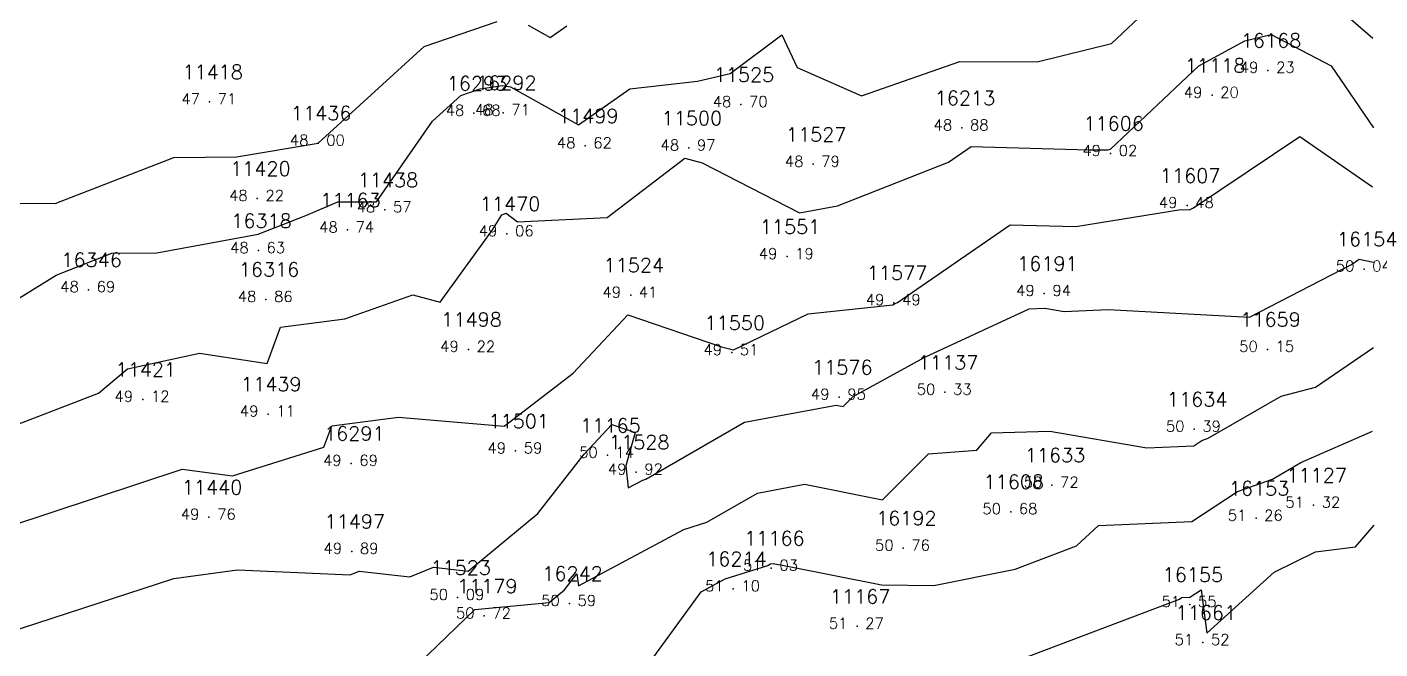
# Model space of a CAD drawing. Header units: millimetres. Extents: x 1412565 to 1412813, y 4931476 to 4931699.
# Drawn here: x 1412602.17 to 1412627.09, y 4931632.05 to 4931643.51 of the extents above; entities that cross this region are included whole.
import ezdxf
from ezdxf.enums import TextEntityAlignment as Align

# ---------------------------------------------------------------- set-up
doc = ezdxf.new("R2010")
doc.units = ezdxf.units.MM
for name, color, linetype in [('CIVIL', 50, 'Continuous'), ('CIVIL-DRAW', 80, 'Continuous'), ('CIVIL-NONAME', 130, 'Continuous'), ('CIVIL-TEXT', 240, 'Continuous'), ('CIVIL-Z', 50, 'Continuous'), ('Tcontours0', 7, 'Continuous'), ('Tcontours1', 7, 'Continuous'), ('Tcontours2', 7, 'Continuous')]:
    doc.layers.add(name, color=color, linetype=linetype)
doc.styles.add('CIVILCADMAIN', font='TXT.SHX')
doc.styles.get("Standard").update_dxf_attribs({"font": 'arial.ttf'})

# ---------------------------------------------------------------- blocks, each defined once
blk = doc.blocks.new('CIVIL-ZZ')
at = {"layer": 'CIVIL-DRAW'}
blk.add_point((0, 0), dxfattribs=at)
at = {"layer": 'CIVIL-NONAME'}
blk.add_attdef('NAME', text='', height=1.8, dxfattribs=at).set_placement((0, 2.1), align=Align.CENTER)
at = {"layer": 'CIVIL-TEXT', "flags": 8}
blk.add_attdef('TEXT', text='', height=2, dxfattribs=at).set_placement((0.2, -3.3), align=Align.CENTER)
at = {"layer": 'CIVIL-Z'}
blk.add_attdef('Z1', text='', height=1.6, dxfattribs=at).set_placement((-0.75, -0.225), align=Align.RIGHT)
blk.add_attdef('Z2', (0.75, -0.225), '', height=1.6, dxfattribs=at)

msp = doc.modelspace()

# ---------------------------------------------------------------- linework, layer by layer
at = {"layer": 'Tcontours0', "elevation": 50}
msp.add_lwpolyline([(1412601.232, 4931632.162), (1412604.873, 4931633.35), (1412606.048, 4931633.507), (1412608.124, 4931633.416), (1412608.286, 4931633.486), (1412609.223, 4931633.382), (1412609.659, 4931633.556), (1412610.293, 4931633.486), (1412611.576, 4931634.548), (1412612.43, 4931635.64), (1412612.942, 4931636.186), (1412613.369, 4931636.04), (1412613.197, 4931635.423), (1412613.243, 4931635.021), (1412613.511, 4931635.164), (1412613.569, 4931635.182), (1412615.385, 4931636.23), (1412617.072, 4931636.544), (1412617.203, 4931636.518), (1412617.387, 4931636.702), (1412618.711, 4931637.428), (1412620.628, 4931638.32), (1412620.921, 4931638.328), (1412621.278, 4931638.267), (1412622.084, 4931638.306), (1412624.689, 4931638.163), (1412626.567, 4931639.134), (1412626.713, 4931639.231), (1412626.973, 4931639.175)], dxfattribs=at)
at = {"layer": 'Tcontours1'}
for points, elevation in [([(1412589.049, 4931636.366), (1412590.897, 4931636.612), (1412591.125, 4931637.47), (1412591.77, 4931638.49), (1412593.902, 4931638.784), (1412594.401, 4931639.026), (1412595.23, 4931639.943), (1412597.175, 4931640.308), (1412599.414, 4931640.732), (1412601.264, 4931640.267), (1412602.687, 4931640.256), (1412604.87, 4931641.106), (1412606.03, 4931641.118), (1412607.53, 4931641.37), (1412609.483, 4931643.148), (1412610.83, 4931643.607)], 48), ([(1412599.782, 4931635.339), (1412603.485, 4931636.763), (1412604.021, 4931637.214), (1412605.348, 4931637.499), (1412606.592, 4931637.308), (1412606.835, 4931637.981), (1412608.021, 4931638.132), (1412609.278, 4931638.578), (1412609.779, 4931638.44), (1412610.734, 4931639.754), (1412610.914, 4931640.051), (1412610.998, 4931640.082), (1412611.206, 4931639.921), (1412612.854, 4931639.997), (1412614.287, 4931641.095), (1412614.607, 4931641.007), (1412616.398, 4931640.087), (1412617.097, 4931640.215), (1412619.144, 4931641.017), (1412619.562, 4931641.305), (1412621.739, 4931641.247), (1412622.078, 4931641.245), (1412622.131, 4931641.258), (1412623.757, 4931642.793), (1412624.602, 4931643.253), (1412625.092, 4931643.371), (1412626.195, 4931642.793), (1412626.972, 4931641.651)], 49), ([(1412611.403, 4931643.544), (1412611.808, 4931643.317), (1412612.115, 4931643.533)], 48), ([(1412613.57, 4931631.705), (1412614.588, 4931633.107), (1412615.028, 4931633.342), (1412615.813, 4931633.588), (1412615.866, 4931633.618), (1412615.915, 4931633.627), (1412616.15, 4931633.581), (1412617.91, 4931633.232), (1412618.876, 4931633.22), (1412620.371, 4931633.524), (1412621.504, 4931633.951), (1412621.907, 4931634.328), (1412623.628, 4931634.401), (1412624.469, 4931634.95), (1412625.113, 4931635.182), (1412625.638, 4931635.485), (1412626.958, 4931636.062)], 51)]:
    msp.add_lwpolyline(points, dxfattribs=dict(at, elevation=elevation))
at = {"layer": 'Tcontours2'}
for points, elevation in [([(1412625.228, 4931644.807), (1412626.96, 4931643.306)], 48.5), ([(1412600.49, 4931637.57), (1412602.703, 4931638.94), (1412603.732, 4931639.341), (1412604.557, 4931639.349), (1412606.424, 4931639.694), (1412607.304, 4931640.038), (1412607.895, 4931640.289), (1412608.609, 4931640.291), (1412609.64, 4931641.774), (1412610.157, 4931642.245), (1412610.514, 4931642.367), (1412610.93, 4931642.429), (1412611.077, 4931642.407), (1412612.326, 4931641.707), (1412613.272, 4931642.371), (1412614.52, 4931642.508), (1412615.125, 4931642.655), (1412616.072, 4931643.366), (1412616.354, 4931642.763), (1412617.544, 4931642.238), (1412619.354, 4931642.874), (1412620.78, 4931642.864), (1412622.15, 4931643.205), (1412623.151, 4931644.149)], 48.5), ([(1412601.026, 4931634.041), (1412605.024, 4931635.362), (1412605.956, 4931635.24), (1412607.639, 4931635.768), (1412607.781, 4931636.161), (1412609.013, 4931636.319), (1412610.958, 4931636.155), (1412612.23, 4931637.135), (1412613.237, 4931638.206), (1412614.964, 4931637.616), (1412615.182, 4931637.565), (1412616.562, 4931638.224), (1412618.118, 4931638.392), (1412618.151, 4931638.41), (1412618.202, 4931638.434), (1412620.279, 4931639.866), (1412621.493, 4931639.834), (1412623.426, 4931640.15), (1412623.584, 4931640.141), (1412623.656, 4931640.178), (1412625.62, 4931641.49), (1412626.956, 4931640.563)], 49.5), ([(1412609.381, 4931631.777), (1412610.419, 4931632.779), (1412611.789, 4931632.91), (1412612.071, 4931633.143), (1412612.3, 4931633.436), (1412612.325, 4931633.215), (1412614.27, 4931634.253), (1412614.691, 4931634.385), (1412615.625, 4931634.924), (1412616.493, 4931635.086), (1412617.931, 4931634.802), (1412618.776, 4931635.645), (1412619.668, 4931635.711), (1412619.939, 4931636.035), (1412621.011, 4931636.066), (1412622.797, 4931635.757), (1412623.662, 4931635.794), (1412623.814, 4931635.893), (1412623.93, 4931635.934), (1412625.274, 4931636.711), (1412625.905, 4931636.873), (1412626.974, 4931637.605)], 50.5), ([(1412620.497, 4931631.873), (1412623.4, 4931632.968), (1412623.437, 4931633.003), (1412623.593, 4931633.009), (1412623.8, 4931633.144), (1412623.905, 4931632.346), (1412625.147, 4931633.464), (1412625.906, 4931633.844), (1412626.646, 4931633.932), (1412626.989, 4931634.33)], 51.5)]:
    msp.add_lwpolyline(points, dxfattribs=dict(at, elevation=elevation))

# ---------------------------------------------------------------- block references
at = {"layer": 'CIVIL'}
ref = msp.add_blockref('CIVIL-ZZ', (1412625.03, 4931642.71, 49.23), dxfattribs=dict(at, xscale=0.2, yscale=0.2))
ref.add_attrib('Z2', '23', (1412625.18, 4931642.665), dxfattribs={"layer": 'CIVIL-Z', "height": 0.2, "style": 'CIVILCADMAIN'})
ref.add_attrib('Z1', '49', (1412624.51, 4931642.665), dxfattribs={"layer": 'CIVIL-Z', "height": 0.2, "style": 'CIVILCADMAIN'})
ref.add_attrib('NAME', '16168', (1412624.53, 4931643.13), dxfattribs={"layer": 'CIVIL-NONAME', "height": 0.26, "style": 'CIVILCADMAIN'})
ref = msp.add_blockref('CIVIL-ZZ', (1412624, 4931642.25, 49.2), dxfattribs=dict(at, xscale=0.2, yscale=0.2))
ref.add_attrib('Z2', '20', (1412624.15, 4931642.205), dxfattribs={"layer": 'CIVIL-Z', "height": 0.2, "style": 'CIVILCADMAIN'})
ref.add_attrib('Z1', '49', (1412623.48, 4931642.205), dxfattribs={"layer": 'CIVIL-Z', "height": 0.2, "style": 'CIVILCADMAIN'})
ref.add_attrib('NAME', '11118', (1412623.5, 4931642.67), dxfattribs={"layer": 'CIVIL-NONAME', "height": 0.26, "style": 'CIVILCADMAIN'})
ref = msp.add_blockref('CIVIL-ZZ', (1412605.53, 4931642.13, 47.71), dxfattribs=dict(at, xscale=0.2, yscale=0.2))
ref.add_attrib('Z2', '71', (1412605.68, 4931642.085), dxfattribs={"layer": 'CIVIL-Z', "height": 0.2, "style": 'CIVILCADMAIN'})
ref.add_attrib('Z1', '47', (1412605.01, 4931642.085), dxfattribs={"layer": 'CIVIL-Z', "height": 0.2, "style": 'CIVILCADMAIN'})
ref.add_attrib('NAME', '11418', (1412605.03, 4931642.55), dxfattribs={"layer": 'CIVIL-NONAME', "height": 0.26, "style": 'CIVILCADMAIN'})
ref = msp.add_blockref('CIVIL-ZZ', (1412610.4, 4931641.92, 48.68), dxfattribs=dict(at, xscale=0.2, yscale=0.2))
ref.add_attrib('Z2', '68', (1412610.55, 4931641.875), dxfattribs={"layer": 'CIVIL-Z', "height": 0.2, "style": 'CIVILCADMAIN'})
ref.add_attrib('Z1', '48', (1412609.88, 4931641.875), dxfattribs={"layer": 'CIVIL-Z', "height": 0.2, "style": 'CIVILCADMAIN'})
ref.add_attrib('NAME', '16293', (1412609.9, 4931642.34), dxfattribs={"layer": 'CIVIL-NONAME', "height": 0.26, "style": 'CIVILCADMAIN'})
ref = msp.add_blockref('CIVIL-ZZ', (1412610.94, 4931641.93, 48.71), dxfattribs=dict(at, xscale=0.2, yscale=0.2))
ref.add_attrib('Z2', '71', (1412611.09, 4931641.885), dxfattribs={"layer": 'CIVIL-Z', "height": 0.2, "style": 'CIVILCADMAIN'})
ref.add_attrib('Z1', '48', (1412610.42, 4931641.885), dxfattribs={"layer": 'CIVIL-Z', "height": 0.2, "style": 'CIVILCADMAIN'})
ref.add_attrib('NAME', '16292', (1412610.44, 4931642.35), dxfattribs={"layer": 'CIVIL-NONAME', "height": 0.26, "style": 'CIVILCADMAIN'})
ref = msp.add_blockref('CIVIL-ZZ', (1412615.32, 4931642.08, 48.7), dxfattribs=dict(at, xscale=0.2, yscale=0.2))
ref.add_attrib('Z2', '70', (1412615.47, 4931642.035), dxfattribs={"layer": 'CIVIL-Z', "height": 0.2, "style": 'CIVILCADMAIN'})
ref.add_attrib('Z1', '48', (1412614.8, 4931642.035), dxfattribs={"layer": 'CIVIL-Z', "height": 0.2, "style": 'CIVILCADMAIN'})
ref.add_attrib('NAME', '11525', (1412614.82, 4931642.5), dxfattribs={"layer": 'CIVIL-NONAME', "height": 0.26, "style": 'CIVILCADMAIN'})
ref = msp.add_blockref('CIVIL-ZZ', (1412619.39, 4931641.65, 48.88), dxfattribs=dict(at, xscale=0.2, yscale=0.2))
ref.add_attrib('Z2', '88', (1412619.54, 4931641.605), dxfattribs={"layer": 'CIVIL-Z', "height": 0.2, "style": 'CIVILCADMAIN'})
ref.add_attrib('Z1', '48', (1412618.87, 4931641.605), dxfattribs={"layer": 'CIVIL-Z', "height": 0.2, "style": 'CIVILCADMAIN'})
ref.add_attrib('NAME', '16213', (1412618.89, 4931642.07), dxfattribs={"layer": 'CIVIL-NONAME', "height": 0.26, "style": 'CIVILCADMAIN'})
ref = msp.add_blockref('CIVIL-ZZ', (1412607.53, 4931641.37, 48), dxfattribs=dict(at, xscale=0.2, yscale=0.2))
ref.add_attrib('Z2', '00', (1412607.68, 4931641.325), dxfattribs={"layer": 'CIVIL-Z', "height": 0.2, "style": 'CIVILCADMAIN'})
ref.add_attrib('Z1', '48', (1412607.01, 4931641.325), dxfattribs={"layer": 'CIVIL-Z', "height": 0.2, "style": 'CIVILCADMAIN'})
ref.add_attrib('NAME', '11436', (1412607.03, 4931641.79), dxfattribs={"layer": 'CIVIL-NONAME', "height": 0.26, "style": 'CIVILCADMAIN'})
ref = msp.add_blockref('CIVIL-ZZ', (1412612.45, 4931641.32, 48.62), dxfattribs=dict(at, xscale=0.2, yscale=0.2))
ref.add_attrib('Z2', '62', (1412612.6, 4931641.275), dxfattribs={"layer": 'CIVIL-Z', "height": 0.2, "style": 'CIVILCADMAIN'})
ref.add_attrib('Z1', '48', (1412611.93, 4931641.275), dxfattribs={"layer": 'CIVIL-Z', "height": 0.2, "style": 'CIVILCADMAIN'})
ref.add_attrib('NAME', '11499', (1412611.95, 4931641.74), dxfattribs={"layer": 'CIVIL-NONAME', "height": 0.26, "style": 'CIVILCADMAIN'})
ref = msp.add_blockref('CIVIL-ZZ', (1412614.36, 4931641.28, 48.97), dxfattribs=dict(at, xscale=0.2, yscale=0.2))
ref.add_attrib('Z2', '97', (1412614.51, 4931641.235), dxfattribs={"layer": 'CIVIL-Z', "height": 0.2, "style": 'CIVILCADMAIN'})
ref.add_attrib('Z1', '48', (1412613.84, 4931641.235), dxfattribs={"layer": 'CIVIL-Z', "height": 0.2, "style": 'CIVILCADMAIN'})
ref.add_attrib('NAME', '11500', (1412613.86, 4931641.7), dxfattribs={"layer": 'CIVIL-NONAME', "height": 0.26, "style": 'CIVILCADMAIN'})
ref = msp.add_blockref('CIVIL-ZZ', (1412622.13, 4931641.18, 49.02), dxfattribs=dict(at, xscale=0.2, yscale=0.2))
ref.add_attrib('Z2', '02', (1412622.28, 4931641.135), dxfattribs={"layer": 'CIVIL-Z', "height": 0.2, "style": 'CIVILCADMAIN'})
ref.add_attrib('Z1', '49', (1412621.61, 4931641.135), dxfattribs={"layer": 'CIVIL-Z', "height": 0.2, "style": 'CIVILCADMAIN'})
ref.add_attrib('NAME', '11606', (1412621.63, 4931641.6), dxfattribs={"layer": 'CIVIL-NONAME', "height": 0.26, "style": 'CIVILCADMAIN'})
ref = msp.add_blockref('CIVIL-ZZ', (1412616.65, 4931640.98, 48.79), dxfattribs=dict(at, xscale=0.2, yscale=0.2))
ref.add_attrib('Z2', '79', (1412616.8, 4931640.935), dxfattribs={"layer": 'CIVIL-Z', "height": 0.2, "style": 'CIVILCADMAIN'})
ref.add_attrib('Z1', '48', (1412616.13, 4931640.935), dxfattribs={"layer": 'CIVIL-Z', "height": 0.2, "style": 'CIVILCADMAIN'})
ref.add_attrib('NAME', '11527', (1412616.15, 4931641.4), dxfattribs={"layer": 'CIVIL-NONAME', "height": 0.26, "style": 'CIVILCADMAIN'})
ref = msp.add_blockref('CIVIL-ZZ', (1412606.41, 4931640.35, 48.22), dxfattribs=dict(at, xscale=0.2, yscale=0.2))
ref.add_attrib('Z2', '22', (1412606.56, 4931640.305), dxfattribs={"layer": 'CIVIL-Z', "height": 0.2, "style": 'CIVILCADMAIN'})
ref.add_attrib('Z1', '48', (1412605.89, 4931640.305), dxfattribs={"layer": 'CIVIL-Z', "height": 0.2, "style": 'CIVILCADMAIN'})
ref.add_attrib('NAME', '11420', (1412605.91, 4931640.77), dxfattribs={"layer": 'CIVIL-NONAME', "height": 0.26, "style": 'CIVILCADMAIN'})
ref = msp.add_blockref('CIVIL-ZZ', (1412623.54, 4931640.22, 49.48), dxfattribs=dict(at, xscale=0.2, yscale=0.2))
ref.add_attrib('Z2', '48', (1412623.69, 4931640.175), dxfattribs={"layer": 'CIVIL-Z', "height": 0.2, "style": 'CIVILCADMAIN'})
ref.add_attrib('Z1', '49', (1412623.02, 4931640.175), dxfattribs={"layer": 'CIVIL-Z', "height": 0.2, "style": 'CIVILCADMAIN'})
ref.add_attrib('NAME', '11607', (1412623.04, 4931640.64), dxfattribs={"layer": 'CIVIL-NONAME', "height": 0.26, "style": 'CIVILCADMAIN'})
ref = msp.add_blockref('CIVIL-ZZ', (1412608.76, 4931640.14, 48.57), dxfattribs=dict(at, xscale=0.2, yscale=0.2))
ref.add_attrib('Z2', '57', (1412608.91, 4931640.095), dxfattribs={"layer": 'CIVIL-Z', "height": 0.2, "style": 'CIVILCADMAIN'})
ref.add_attrib('Z1', '48', (1412608.24, 4931640.095), dxfattribs={"layer": 'CIVIL-Z', "height": 0.2, "style": 'CIVILCADMAIN'})
ref.add_attrib('NAME', '11438', (1412608.26, 4931640.56), dxfattribs={"layer": 'CIVIL-NONAME', "height": 0.26, "style": 'CIVILCADMAIN'})
ref = msp.add_blockref('CIVIL-ZZ', (1412608.07, 4931639.77, 48.74), dxfattribs=dict(at, xscale=0.2, yscale=0.2))
ref.add_attrib('Z2', '74', (1412608.22, 4931639.725), dxfattribs={"layer": 'CIVIL-Z', "height": 0.2, "style": 'CIVILCADMAIN'})
ref.add_attrib('Z1', '48', (1412607.55, 4931639.725), dxfattribs={"layer": 'CIVIL-Z', "height": 0.2, "style": 'CIVILCADMAIN'})
ref.add_attrib('NAME', '11163', (1412607.57, 4931640.19), dxfattribs={"layer": 'CIVIL-NONAME', "height": 0.26, "style": 'CIVILCADMAIN'})
ref = msp.add_blockref('CIVIL-ZZ', (1412611.01, 4931639.7, 49.06), dxfattribs=dict(at, xscale=0.2, yscale=0.2))
ref.add_attrib('Z2', '06', (1412611.16, 4931639.655), dxfattribs={"layer": 'CIVIL-Z', "height": 0.2, "style": 'CIVILCADMAIN'})
ref.add_attrib('Z1', '49', (1412610.49, 4931639.655), dxfattribs={"layer": 'CIVIL-Z', "height": 0.2, "style": 'CIVILCADMAIN'})
ref.add_attrib('NAME', '11470', (1412610.51, 4931640.12), dxfattribs={"layer": 'CIVIL-NONAME', "height": 0.26, "style": 'CIVILCADMAIN'})
ref = msp.add_blockref('CIVIL-ZZ', (1412606.43, 4931639.39, 48.63), dxfattribs=dict(at, xscale=0.2, yscale=0.2))
ref.add_attrib('Z2', '63', (1412606.58, 4931639.345), dxfattribs={"layer": 'CIVIL-Z', "height": 0.2, "style": 'CIVILCADMAIN'})
ref.add_attrib('Z1', '48', (1412605.91, 4931639.345), dxfattribs={"layer": 'CIVIL-Z', "height": 0.2, "style": 'CIVILCADMAIN'})
ref.add_attrib('NAME', '16318', (1412605.93, 4931639.81), dxfattribs={"layer": 'CIVIL-NONAME', "height": 0.26, "style": 'CIVILCADMAIN'})
ref = msp.add_blockref('CIVIL-ZZ', (1412616.17, 4931639.28, 49.19), dxfattribs=dict(at, xscale=0.2, yscale=0.2))
ref.add_attrib('Z2', '19', (1412616.32, 4931639.235), dxfattribs={"layer": 'CIVIL-Z', "height": 0.2, "style": 'CIVILCADMAIN'})
ref.add_attrib('Z1', '49', (1412615.65, 4931639.235), dxfattribs={"layer": 'CIVIL-Z', "height": 0.2, "style": 'CIVILCADMAIN'})
ref.add_attrib('NAME', '11551', (1412615.67, 4931639.7), dxfattribs={"layer": 'CIVIL-NONAME', "height": 0.26, "style": 'CIVILCADMAIN'})
ref = msp.add_blockref('CIVIL-ZZ', (1412626.8, 4931639.05, 50.04), dxfattribs=dict(at, xscale=0.2, yscale=0.2))
ref.add_attrib('Z2', '04', (1412626.95, 4931639.005), dxfattribs={"layer": 'CIVIL-Z', "height": 0.2, "style": 'CIVILCADMAIN'})
ref.add_attrib('Z1', '50', (1412626.28, 4931639.005), dxfattribs={"layer": 'CIVIL-Z', "height": 0.2, "style": 'CIVILCADMAIN'})
ref.add_attrib('NAME', '16154', (1412626.3, 4931639.47), dxfattribs={"layer": 'CIVIL-NONAME', "height": 0.26, "style": 'CIVILCADMAIN'})
ref = msp.add_blockref('CIVIL-ZZ', (1412603.3, 4931638.67, 48.69), dxfattribs=dict(at, xscale=0.2, yscale=0.2))
ref.add_attrib('Z2', '69', (1412603.45, 4931638.625), dxfattribs={"layer": 'CIVIL-Z', "height": 0.2, "style": 'CIVILCADMAIN'})
ref.add_attrib('Z1', '48', (1412602.78, 4931638.625), dxfattribs={"layer": 'CIVIL-Z', "height": 0.2, "style": 'CIVILCADMAIN'})
ref.add_attrib('NAME', '16346', (1412602.8, 4931639.09), dxfattribs={"layer": 'CIVIL-NONAME', "height": 0.26, "style": 'CIVILCADMAIN'})
ref = msp.add_blockref('CIVIL-ZZ', (1412606.57, 4931638.49, 48.86), dxfattribs=dict(at, xscale=0.2, yscale=0.2))
ref.add_attrib('Z2', '86', (1412606.72, 4931638.445), dxfattribs={"layer": 'CIVIL-Z', "height": 0.2, "style": 'CIVILCADMAIN'})
ref.add_attrib('Z1', '48', (1412606.05, 4931638.445), dxfattribs={"layer": 'CIVIL-Z', "height": 0.2, "style": 'CIVILCADMAIN'})
ref.add_attrib('NAME', '16316', (1412606.07, 4931638.91), dxfattribs={"layer": 'CIVIL-NONAME', "height": 0.26, "style": 'CIVILCADMAIN'})
ref = msp.add_blockref('CIVIL-ZZ', (1412613.29, 4931638.57, 49.41), dxfattribs=dict(at, xscale=0.2, yscale=0.2))
ref.add_attrib('Z2', '41', (1412613.44, 4931638.525), dxfattribs={"layer": 'CIVIL-Z', "height": 0.2, "style": 'CIVILCADMAIN'})
ref.add_attrib('Z1', '49', (1412612.77, 4931638.525), dxfattribs={"layer": 'CIVIL-Z', "height": 0.2, "style": 'CIVILCADMAIN'})
ref.add_attrib('NAME', '11524', (1412612.79, 4931638.99), dxfattribs={"layer": 'CIVIL-NONAME', "height": 0.26, "style": 'CIVILCADMAIN'})
ref = msp.add_blockref('CIVIL-ZZ', (1412618.14, 4931638.43, 49.49), dxfattribs=dict(at, xscale=0.2, yscale=0.2))
ref.add_attrib('Z2', '49', (1412618.29, 4931638.385), dxfattribs={"layer": 'CIVIL-Z', "height": 0.2, "style": 'CIVILCADMAIN'})
ref.add_attrib('Z1', '49', (1412617.62, 4931638.385), dxfattribs={"layer": 'CIVIL-Z', "height": 0.2, "style": 'CIVILCADMAIN'})
ref.add_attrib('NAME', '11577', (1412617.64, 4931638.85), dxfattribs={"layer": 'CIVIL-NONAME', "height": 0.26, "style": 'CIVILCADMAIN'})
ref = msp.add_blockref('CIVIL-ZZ', (1412620.91, 4931638.6, 49.94), dxfattribs=dict(at, xscale=0.2, yscale=0.2))
ref.add_attrib('Z2', '94', (1412621.06, 4931638.555), dxfattribs={"layer": 'CIVIL-Z', "height": 0.2, "style": 'CIVILCADMAIN'})
ref.add_attrib('Z1', '49', (1412620.39, 4931638.555), dxfattribs={"layer": 'CIVIL-Z', "height": 0.2, "style": 'CIVILCADMAIN'})
ref.add_attrib('NAME', '16191', (1412620.41, 4931639.02), dxfattribs={"layer": 'CIVIL-NONAME', "height": 0.26, "style": 'CIVILCADMAIN'})
ref = msp.add_blockref('CIVIL-ZZ', (1412610.3, 4931637.57, 49.22), dxfattribs=dict(at, xscale=0.2, yscale=0.2))
ref.add_attrib('Z2', '22', (1412610.45, 4931637.525), dxfattribs={"layer": 'CIVIL-Z', "height": 0.2, "style": 'CIVILCADMAIN'})
ref.add_attrib('Z1', '49', (1412609.78, 4931637.525), dxfattribs={"layer": 'CIVIL-Z', "height": 0.2, "style": 'CIVILCADMAIN'})
ref.add_attrib('NAME', '11498', (1412609.8, 4931637.99), dxfattribs={"layer": 'CIVIL-NONAME', "height": 0.26, "style": 'CIVILCADMAIN'})
ref = msp.add_blockref('CIVIL-ZZ', (1412615.15, 4931637.51, 49.51), dxfattribs=dict(at, xscale=0.2, yscale=0.2))
ref.add_attrib('Z2', '51', (1412615.3, 4931637.465), dxfattribs={"layer": 'CIVIL-Z', "height": 0.2, "style": 'CIVILCADMAIN'})
ref.add_attrib('Z1', '49', (1412614.63, 4931637.465), dxfattribs={"layer": 'CIVIL-Z', "height": 0.2, "style": 'CIVILCADMAIN'})
ref.add_attrib('NAME', '11550', (1412614.65, 4931637.93), dxfattribs={"layer": 'CIVIL-NONAME', "height": 0.26, "style": 'CIVILCADMAIN'})
ref = msp.add_blockref('CIVIL-ZZ', (1412625.02, 4931637.57, 50.15), dxfattribs=dict(at, xscale=0.2, yscale=0.2))
ref.add_attrib('Z2', '15', (1412625.17, 4931637.525), dxfattribs={"layer": 'CIVIL-Z', "height": 0.2, "style": 'CIVILCADMAIN'})
ref.add_attrib('Z1', '50', (1412624.5, 4931637.525), dxfattribs={"layer": 'CIVIL-Z', "height": 0.2, "style": 'CIVILCADMAIN'})
ref.add_attrib('NAME', '11659', (1412624.52, 4931637.99), dxfattribs={"layer": 'CIVIL-NONAME', "height": 0.26, "style": 'CIVILCADMAIN'})
ref = msp.add_blockref('CIVIL-ZZ', (1412617.13, 4931636.69, 49.95), dxfattribs=dict(at, xscale=0.2, yscale=0.2))
ref.add_attrib('Z2', '95', (1412617.28, 4931636.645), dxfattribs={"layer": 'CIVIL-Z', "height": 0.2, "style": 'CIVILCADMAIN'})
ref.add_attrib('Z1', '49', (1412616.61, 4931636.645), dxfattribs={"layer": 'CIVIL-Z', "height": 0.2, "style": 'CIVILCADMAIN'})
ref.add_attrib('NAME', '11576', (1412616.63, 4931637.11), dxfattribs={"layer": 'CIVIL-NONAME', "height": 0.26, "style": 'CIVILCADMAIN'})
ref = msp.add_blockref('CIVIL-ZZ', (1412619.08, 4931636.78, 50.33), dxfattribs=dict(at, xscale=0.2, yscale=0.2))
ref.add_attrib('Z2', '33', (1412619.23, 4931636.735), dxfattribs={"layer": 'CIVIL-Z', "height": 0.2, "style": 'CIVILCADMAIN'})
ref.add_attrib('Z1', '50', (1412618.56, 4931636.735), dxfattribs={"layer": 'CIVIL-Z', "height": 0.2, "style": 'CIVILCADMAIN'})
ref.add_attrib('NAME', '11137', (1412618.58, 4931637.2), dxfattribs={"layer": 'CIVIL-NONAME', "height": 0.26, "style": 'CIVILCADMAIN'})
ref = msp.add_blockref('CIVIL-ZZ', (1412604.3, 4931636.65, 49.12), dxfattribs=dict(at, xscale=0.2, yscale=0.2))
ref.add_attrib('Z2', '12', (1412604.45, 4931636.605), dxfattribs={"layer": 'CIVIL-Z', "height": 0.2, "style": 'CIVILCADMAIN'})
ref.add_attrib('Z1', '49', (1412603.78, 4931636.605), dxfattribs={"layer": 'CIVIL-Z', "height": 0.2, "style": 'CIVILCADMAIN'})
ref.add_attrib('NAME', '11421', (1412603.8, 4931637.07), dxfattribs={"layer": 'CIVIL-NONAME', "height": 0.26, "style": 'CIVILCADMAIN'})
ref = msp.add_blockref('CIVIL-ZZ', (1412606.61, 4931636.38, 49.11), dxfattribs=dict(at, xscale=0.2, yscale=0.2))
ref.add_attrib('Z2', '11', (1412606.76, 4931636.335), dxfattribs={"layer": 'CIVIL-Z', "height": 0.2, "style": 'CIVILCADMAIN'})
ref.add_attrib('Z1', '49', (1412606.09, 4931636.335), dxfattribs={"layer": 'CIVIL-Z', "height": 0.2, "style": 'CIVILCADMAIN'})
ref.add_attrib('NAME', '11439', (1412606.11, 4931636.8), dxfattribs={"layer": 'CIVIL-NONAME', "height": 0.26, "style": 'CIVILCADMAIN'})
ref = msp.add_blockref('CIVIL-ZZ', (1412623.67, 4931636.1, 50.39), dxfattribs=dict(at, xscale=0.2, yscale=0.2))
ref.add_attrib('Z2', '39', (1412623.82, 4931636.055), dxfattribs={"layer": 'CIVIL-Z', "height": 0.2, "style": 'CIVILCADMAIN'})
ref.add_attrib('Z1', '50', (1412623.15, 4931636.055), dxfattribs={"layer": 'CIVIL-Z', "height": 0.2, "style": 'CIVILCADMAIN'})
ref.add_attrib('NAME', '11634', (1412623.17, 4931636.52), dxfattribs={"layer": 'CIVIL-NONAME', "height": 0.26, "style": 'CIVILCADMAIN'})
ref = msp.add_blockref('CIVIL-ZZ', (1412611.17, 4931635.7, 49.59), dxfattribs=dict(at, xscale=0.2, yscale=0.2))
ref.add_attrib('Z2', '59', (1412611.32, 4931635.655), dxfattribs={"layer": 'CIVIL-Z', "height": 0.2, "style": 'CIVILCADMAIN'})
ref.add_attrib('Z1', '49', (1412610.65, 4931635.655), dxfattribs={"layer": 'CIVIL-Z', "height": 0.2, "style": 'CIVILCADMAIN'})
ref.add_attrib('NAME', '11501', (1412610.67, 4931636.12), dxfattribs={"layer": 'CIVIL-NONAME', "height": 0.26, "style": 'CIVILCADMAIN'})
ref = msp.add_blockref('CIVIL-ZZ', (1412608.14, 4931635.47, 49.69), dxfattribs=dict(at, xscale=0.2, yscale=0.2))
ref.add_attrib('Z2', '69', (1412608.29, 4931635.425), dxfattribs={"layer": 'CIVIL-Z', "height": 0.2, "style": 'CIVILCADMAIN'})
ref.add_attrib('Z1', '49', (1412607.62, 4931635.425), dxfattribs={"layer": 'CIVIL-Z', "height": 0.2, "style": 'CIVILCADMAIN'})
ref.add_attrib('NAME', '16291', (1412607.64, 4931635.89), dxfattribs={"layer": 'CIVIL-NONAME', "height": 0.26, "style": 'CIVILCADMAIN'})
ref = msp.add_blockref('CIVIL-ZZ', (1412612.86, 4931635.62, 50.14), dxfattribs=dict(at, xscale=0.2, yscale=0.2))
ref.add_attrib('Z2', '14', (1412613.01, 4931635.575), dxfattribs={"layer": 'CIVIL-Z', "height": 0.2, "style": 'CIVILCADMAIN'})
ref.add_attrib('Z1', '50', (1412612.34, 4931635.575), dxfattribs={"layer": 'CIVIL-Z', "height": 0.2, "style": 'CIVILCADMAIN'})
ref.add_attrib('NAME', '11165', (1412612.36, 4931636.04), dxfattribs={"layer": 'CIVIL-NONAME', "height": 0.26, "style": 'CIVILCADMAIN'})
ref = msp.add_blockref('CIVIL-ZZ', (1412613.39, 4931635.31, 49.92), dxfattribs=dict(at, xscale=0.2, yscale=0.2))
ref.add_attrib('Z2', '92', (1412613.54, 4931635.265), dxfattribs={"layer": 'CIVIL-Z', "height": 0.2, "style": 'CIVILCADMAIN'})
ref.add_attrib('Z1', '49', (1412612.87, 4931635.265), dxfattribs={"layer": 'CIVIL-Z', "height": 0.2, "style": 'CIVILCADMAIN'})
ref.add_attrib('NAME', '11528', (1412612.89, 4931635.73), dxfattribs={"layer": 'CIVIL-NONAME', "height": 0.26, "style": 'CIVILCADMAIN'})
ref = msp.add_blockref('CIVIL-ZZ', (1412621.05, 4931635.07, 50.72), dxfattribs=dict(at, xscale=0.2, yscale=0.2))
ref.add_attrib('Z2', '72', (1412621.2, 4931635.025), dxfattribs={"layer": 'CIVIL-Z', "height": 0.2, "style": 'CIVILCADMAIN'})
ref.add_attrib('Z1', '50', (1412620.53, 4931635.025), dxfattribs={"layer": 'CIVIL-Z', "height": 0.2, "style": 'CIVILCADMAIN'})
ref.add_attrib('NAME', '11633', (1412620.55, 4931635.49), dxfattribs={"layer": 'CIVIL-NONAME', "height": 0.26, "style": 'CIVILCADMAIN'})
ref = msp.add_blockref('CIVIL-ZZ', (1412625.87, 4931634.7, 51.32), dxfattribs=dict(at, xscale=0.2, yscale=0.2))
ref.add_attrib('Z2', '32', (1412626.02, 4931634.655), dxfattribs={"layer": 'CIVIL-Z', "height": 0.2, "style": 'CIVILCADMAIN'})
ref.add_attrib('Z1', '51', (1412625.35, 4931634.655), dxfattribs={"layer": 'CIVIL-Z', "height": 0.2, "style": 'CIVILCADMAIN'})
ref.add_attrib('NAME', '11127', (1412625.37, 4931635.12), dxfattribs={"layer": 'CIVIL-NONAME', "height": 0.26, "style": 'CIVILCADMAIN'})
ref = msp.add_blockref('CIVIL-ZZ', (1412605.52, 4931634.48, 49.76), dxfattribs=dict(at, xscale=0.2, yscale=0.2))
ref.add_attrib('Z2', '76', (1412605.67, 4931634.435), dxfattribs={"layer": 'CIVIL-Z', "height": 0.2, "style": 'CIVILCADMAIN'})
ref.add_attrib('Z1', '49', (1412605, 4931634.435), dxfattribs={"layer": 'CIVIL-Z', "height": 0.2, "style": 'CIVILCADMAIN'})
ref.add_attrib('NAME', '11440', (1412605.02, 4931634.9), dxfattribs={"layer": 'CIVIL-NONAME', "height": 0.26, "style": 'CIVILCADMAIN'})
ref = msp.add_blockref('CIVIL-ZZ', (1412620.29, 4931634.58, 50.68), dxfattribs=dict(at, xscale=0.2, yscale=0.2))
ref.add_attrib('Z2', '68', (1412620.44, 4931634.535), dxfattribs={"layer": 'CIVIL-Z', "height": 0.2, "style": 'CIVILCADMAIN'})
ref.add_attrib('Z1', '50', (1412619.77, 4931634.535), dxfattribs={"layer": 'CIVIL-Z', "height": 0.2, "style": 'CIVILCADMAIN'})
ref.add_attrib('NAME', '11608', (1412619.79, 4931635), dxfattribs={"layer": 'CIVIL-NONAME', "height": 0.26, "style": 'CIVILCADMAIN'})
ref = msp.add_blockref('CIVIL-ZZ', (1412624.81, 4931634.46, 51.26), dxfattribs=dict(at, xscale=0.2, yscale=0.2))
ref.add_attrib('Z2', '26', (1412624.96, 4931634.415), dxfattribs={"layer": 'CIVIL-Z', "height": 0.2, "style": 'CIVILCADMAIN'})
ref.add_attrib('Z1', '51', (1412624.29, 4931634.415), dxfattribs={"layer": 'CIVIL-Z', "height": 0.2, "style": 'CIVILCADMAIN'})
ref.add_attrib('NAME', '16153', (1412624.31, 4931634.88), dxfattribs={"layer": 'CIVIL-NONAME', "height": 0.26, "style": 'CIVILCADMAIN'})
ref = msp.add_blockref('CIVIL-ZZ', (1412608.15, 4931633.85, 49.89), dxfattribs=dict(at, xscale=0.2, yscale=0.2))
ref.add_attrib('Z2', '89', (1412608.3, 4931633.805), dxfattribs={"layer": 'CIVIL-Z', "height": 0.2, "style": 'CIVILCADMAIN'})
ref.add_attrib('Z1', '49', (1412607.63, 4931633.805), dxfattribs={"layer": 'CIVIL-Z', "height": 0.2, "style": 'CIVILCADMAIN'})
ref.add_attrib('NAME', '11497', (1412607.65, 4931634.27), dxfattribs={"layer": 'CIVIL-NONAME', "height": 0.26, "style": 'CIVILCADMAIN'})
ref = msp.add_blockref('CIVIL-ZZ', (1412618.31, 4931633.91, 50.76), dxfattribs=dict(at, xscale=0.2, yscale=0.2))
ref.add_attrib('Z2', '76', (1412618.46, 4931633.865), dxfattribs={"layer": 'CIVIL-Z', "height": 0.2, "style": 'CIVILCADMAIN'})
ref.add_attrib('Z1', '50', (1412617.79, 4931633.865), dxfattribs={"layer": 'CIVIL-Z', "height": 0.2, "style": 'CIVILCADMAIN'})
ref.add_attrib('NAME', '16192', (1412617.81, 4931634.33), dxfattribs={"layer": 'CIVIL-NONAME', "height": 0.26, "style": 'CIVILCADMAIN'})
ref = msp.add_blockref('CIVIL-ZZ', (1412615.88, 4931633.54, 51.03), dxfattribs=dict(at, xscale=0.2, yscale=0.2))
ref.add_attrib('Z2', '03', (1412616.03, 4931633.495), dxfattribs={"layer": 'CIVIL-Z', "height": 0.2, "style": 'CIVILCADMAIN'})
ref.add_attrib('Z1', '51', (1412615.36, 4931633.495), dxfattribs={"layer": 'CIVIL-Z', "height": 0.2, "style": 'CIVILCADMAIN'})
ref.add_attrib('NAME', '11166', (1412615.38, 4931633.96), dxfattribs={"layer": 'CIVIL-NONAME', "height": 0.26, "style": 'CIVILCADMAIN'})
ref = msp.add_blockref('CIVIL-ZZ', (1412610.1, 4931633, 50.09), dxfattribs=dict(at, xscale=0.2, yscale=0.2))
ref.add_attrib('Z2', '09', (1412610.25, 4931632.955), dxfattribs={"layer": 'CIVIL-Z', "height": 0.2, "style": 'CIVILCADMAIN'})
ref.add_attrib('Z1', '50', (1412609.58, 4931632.955), dxfattribs={"layer": 'CIVIL-Z', "height": 0.2, "style": 'CIVILCADMAIN'})
ref.add_attrib('NAME', '11523', (1412609.6, 4931633.42), dxfattribs={"layer": 'CIVIL-NONAME', "height": 0.26, "style": 'CIVILCADMAIN'})
ref = msp.add_blockref('CIVIL-ZZ', (1412615.18, 4931633.16, 51.1), dxfattribs=dict(at, xscale=0.2, yscale=0.2))
ref.add_attrib('Z2', '10', (1412615.33, 4931633.115), dxfattribs={"layer": 'CIVIL-Z', "height": 0.2, "style": 'CIVILCADMAIN'})
ref.add_attrib('Z1', '51', (1412614.66, 4931633.115), dxfattribs={"layer": 'CIVIL-Z', "height": 0.2, "style": 'CIVILCADMAIN'})
ref.add_attrib('NAME', '16214', (1412614.68, 4931633.58), dxfattribs={"layer": 'CIVIL-NONAME', "height": 0.26, "style": 'CIVILCADMAIN'})
ref = msp.add_blockref('CIVIL-ZZ', (1412612.16, 4931632.89, 50.59), dxfattribs=dict(at, xscale=0.2, yscale=0.2))
ref.add_attrib('Z2', '59', (1412612.31, 4931632.845), dxfattribs={"layer": 'CIVIL-Z', "height": 0.2, "style": 'CIVILCADMAIN'})
ref.add_attrib('Z1', '50', (1412611.64, 4931632.845), dxfattribs={"layer": 'CIVIL-Z', "height": 0.2, "style": 'CIVILCADMAIN'})
ref.add_attrib('NAME', '16242', (1412611.66, 4931633.31), dxfattribs={"layer": 'CIVIL-NONAME', "height": 0.26, "style": 'CIVILCADMAIN'})
ref = msp.add_blockref('CIVIL-ZZ', (1412623.59, 4931632.87, 51.55), dxfattribs=dict(at, xscale=0.2, yscale=0.2))
ref.add_attrib('Z2', '55', (1412623.74, 4931632.825), dxfattribs={"layer": 'CIVIL-Z', "height": 0.2, "style": 'CIVILCADMAIN'})
ref.add_attrib('Z1', '51', (1412623.07, 4931632.825), dxfattribs={"layer": 'CIVIL-Z', "height": 0.2, "style": 'CIVILCADMAIN'})
ref.add_attrib('NAME', '16155', (1412623.09, 4931633.29), dxfattribs={"layer": 'CIVIL-NONAME', "height": 0.26, "style": 'CIVILCADMAIN'})
ref = msp.add_blockref('CIVIL-ZZ', (1412610.59, 4931632.66, 50.72), dxfattribs=dict(at, xscale=0.2, yscale=0.2))
ref.add_attrib('Z2', '72', (1412610.74, 4931632.615), dxfattribs={"layer": 'CIVIL-Z', "height": 0.2, "style": 'CIVILCADMAIN'})
ref.add_attrib('Z1', '50', (1412610.07, 4931632.615), dxfattribs={"layer": 'CIVIL-Z', "height": 0.2, "style": 'CIVILCADMAIN'})
ref.add_attrib('NAME', '11179', (1412610.09, 4931633.08), dxfattribs={"layer": 'CIVIL-NONAME', "height": 0.26, "style": 'CIVILCADMAIN'})
ref = msp.add_blockref('CIVIL-ZZ', (1412617.46, 4931632.47, 51.27), dxfattribs=dict(at, xscale=0.2, yscale=0.2))
ref.add_attrib('Z2', '27', (1412617.61, 4931632.425), dxfattribs={"layer": 'CIVIL-Z', "height": 0.2, "style": 'CIVILCADMAIN'})
ref.add_attrib('Z1', '51', (1412616.94, 4931632.425), dxfattribs={"layer": 'CIVIL-Z', "height": 0.2, "style": 'CIVILCADMAIN'})
ref.add_attrib('NAME', '11167', (1412616.96, 4931632.89), dxfattribs={"layer": 'CIVIL-NONAME', "height": 0.26, "style": 'CIVILCADMAIN'})
ref = msp.add_blockref('CIVIL-ZZ', (1412623.83, 4931632.17, 51.52), dxfattribs=dict(at, xscale=0.2, yscale=0.2))
ref.add_attrib('Z2', '52', (1412623.98, 4931632.125), dxfattribs={"layer": 'CIVIL-Z', "height": 0.2, "style": 'CIVILCADMAIN'})
ref.add_attrib('Z1', '51', (1412623.31, 4931632.125), dxfattribs={"layer": 'CIVIL-Z', "height": 0.2, "style": 'CIVILCADMAIN'})
ref.add_attrib('NAME', '11661', (1412623.33, 4931632.59), dxfattribs={"layer": 'CIVIL-NONAME', "height": 0.26, "style": 'CIVILCADMAIN'})

doc.saveas('drawing.dxf')
